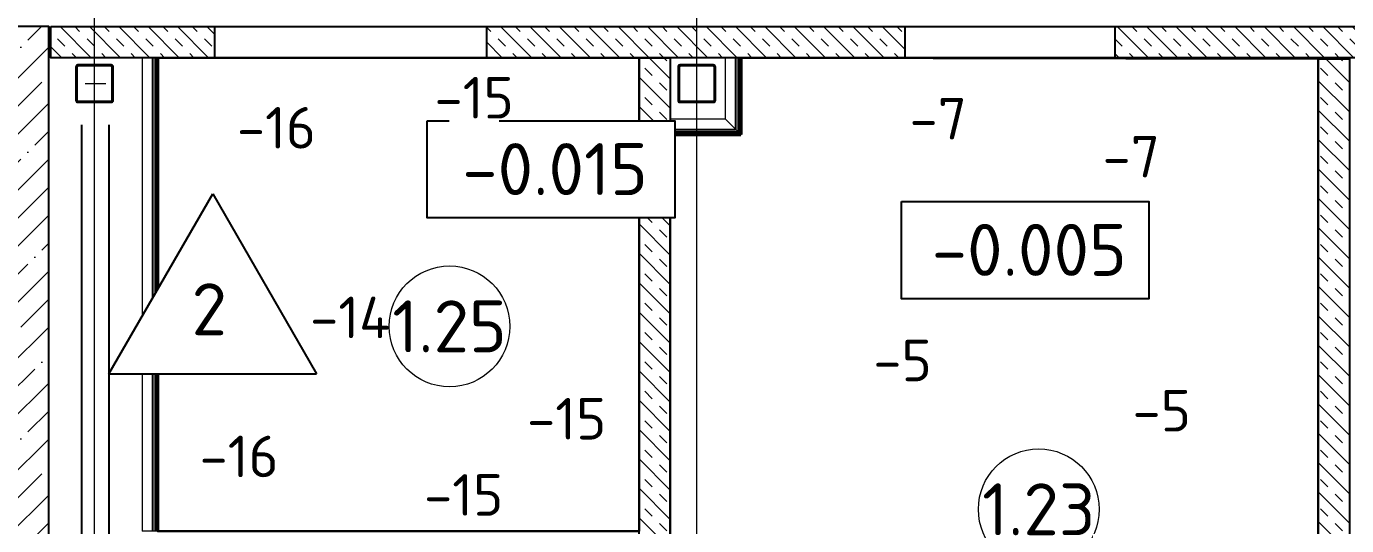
# Model space of a CAD drawing. Header units: metres. Extents: x -7665 to -5405, y -4871 to -3608.
# Drawn here: x -5510.71 to -5504.36, y -4862.01 to -4859.61 of the extents above; entities that cross this region are included whole.
import ezdxf
from ezdxf.enums import TextEntityAlignment as Align

# ---------------------------------------------------------------- set-up
doc = ezdxf.new("R2010")
doc.units = ezdxf.units.M
doc.linetypes.add('CENTER', pattern=[50.800000000000004, 31.75, -6.35, 6.35, -6.35])
doc.linetypes.add('Xref_level ST-8$0$DASHDOT', pattern=[25.4, 12.7, -6.35, 0, -6.35])
for name, color, linetype in [('01', 123, 'Continuous'), ('A-Wall', 113, 'Continuous'), ('высотные отклонения', 7, 'Continuous'), ('Лестницы', 7, 'Continuous'), ('Основной', 7, 'Continuous'), ('Средние', 142, 'Continuous'), ('Стены', 7, 'Continuous'), ('Стены ГКЛ (графика)', 7, 'Continuous')]:
    doc.layers.add(name, color=color, linetype=linetype)
doc.layers.add('_5-1_Площадь помещений', color=2, linetype='Continuous', lineweight=30, plot=False)
doc.layers.add('ГКЛ (контур)', color=255, linetype='Continuous', plot=False)
doc.layers.add('ОСИ', color=250, linetype='Xref_level ST-8$0$DASHDOT', lineweight=5)
doc.layers.add('Стены штриховка', color=7, linetype='Continuous', lineweight=9)
doc.styles.add('Норм 2.5', font='isocpeur.ttf', dxfattribs={"height": 2.5})
pattern_1 = [(315, (-8245.935953851736, -4184.874212591381), (0.07071067811865477, 0.07071067811865474), []), (315, (-8245.865253851736, -4184.874212591381), (0.07071067811865477, 0.07071067811865474), [0.05, -0.05])]
pattern_2 = [(0, (12, 6), (3, 300), [3, -300]), (10, (108, 12), (-49.14003004104248, 295.9632704366632), [2.999999999999999, -299.9999999999998]), (20, (54, 78), (-99.78696513534288, 282.9338466657496), [3, -300]), (29.99999999999999, (120, 126), (-147.4019237886467, 261.3076211353316), [3, -300]), (40, (42.00000000000001, 144), (-190.5381495766049, 231.741695764753), [2.999999999999999, -299.9999999999998]), (49.99999999999999, (66, 216), (-227.8849701066338, 195.1344162353187), [3, -300]), (59.99999999999999, (24, 270), (-258.3076211353316, 152.5980762113534), [3, -300]), (70, (120, 264), (-280.8817258057955, 105.4251208600584), [2.999999999999999, -299.9999999999998]), (80, (192, 276), (-294.9213813706616, 55.04887655911575), [2.999999999999999, -299.9999999999998]), (90, (228, 204), (-300, 3.000000000000018), [3, -300]), (99.99999999999997, (288, 198), (-295.9632704366632, -49.14003004104247), [3, -299.9999999999999]), (110, (288, 90), (-282.9338466657496, -99.78696513534288), [3, -300]), (120, (234, 54), (-261.3076211353316, -147.4019237886466), [2.999999999999999, -299.9999999999998]), (130, (150, 72), (-231.741695764753, -190.5381495766049), [3, -300]), (140, (204, 126), (-195.1344162353188, -227.8849701066338), [3, -300]), (150, (150, 180), (-152.5980762113533, -258.3076211353316), [3, -300]), (160.0000000000001, (276, 12), (-105.4251208600585, -280.8817258057954), [3, -300])]

# ---------------------------------------------------------------- blocks, each defined once
blk = doc.blocks.new('*U15')
for points in [[(-80.00000000000001, -89.99999999999999), (80.00000000000001, -90, 0.4142135623730951), (90, -79.99999999999999), (90.00000000000001, 79.99999999999999, 0.4142135623730955), (80.00000000000001, 90), (-80.00000000000001, 90.00000000000001, 0.4142135623730947), (-89.99999999999997, 79.99999999999999), (-90, -79.99999999999999, 0.4142135623730947)], [(-80.00000000000001, -84.99999999999997), (80.00000000000001, -84.99999999999999, 0.4142135623730943), (84.99999999999999, -80), (85, 80, 0.4142135623730951), (80.00000000000001, 84.99999999999999), (-80.00000000000001, 85, 0.4142135623730933), (-84.99999999999996, 80), (-84.99999999999999, -80, 0.4142135623730933)]]:
    blk.add_lwpolyline(points, format="xyb", close=True)
blk = doc.blocks.new('*U128')
at = {"layer": 'A-Wall', "linetype": 'Continuous', "lineweight": 18}
h = blk.add_hatch(dxfattribs=at)
h.set_pattern_fill('GENERAL_TEXTURE', color=30, scale=300, style=0, pattern_type=2)
h.set_pattern_definition(pattern_2)
h.paths.add_polyline_path([(12.5, 0), (12.5, -12.5), (530.7155004115775, -12.5), (530.7155004115775, 0)], flags=0)
at = {"layer": 'A-Wall', "color": 30, "linetype": 'Continuous', "lineweight": 50}
blk.add_line((0.8847013400118158, -1.347017690507073), (370.8847013400118, -1.347017690507073), dxfattribs=at)
at = {"layer": 'A-Wall', "color": 11, "linetype": 'Continuous', "lineweight": 25}
for p, q in [((0.8847013400118158, -13.84701769050707), (358.3847013400118, -13.84701769050707)), ((0.8847013400118158, -26.34701769050707), (345.8847013400118, -26.34701769050707))]:
    blk.add_line(p, q, dxfattribs=at)
at = {"layer": 'A-Wall', "color": 8, "linetype": 'Continuous', "lineweight": 0}
blk.add_line((0.8847013400118158, -76.34701769050706), (295.8847013400118, -76.34701769050707), dxfattribs=at)
for points in [[(0.8847013400118158, -1.347017690507073), (0.8847013400118158, -76.34701769050706)], [(295.8847013400118, -76.34701769050707), (370.8847013400118, -1.347017690507073)]]:
    blk.add_lwpolyline(points, dxfattribs=at)
blk = doc.blocks.new('*U127')
at = {"layer": 'A-Wall', "linetype": 'Continuous', "lineweight": 18}
h = blk.add_hatch(dxfattribs=at)
h.set_pattern_fill('GENERAL_TEXTURE', color=30, scale=300, style=0, pattern_type=2)
h.set_pattern_definition(pattern_2)
h.paths.add_polyline_path([(12.5, 0), (12.5, -12.5), (530.7155004115775, -12.5), (530.7155004115775, 0)], flags=0)
at = {"layer": 'A-Wall', "color": 30, "linetype": 'Continuous', "lineweight": 50}
blk.add_line((0.8847013400118158, -1.347017690507073), (339.884701339779, -1.347017690507073), dxfattribs=at)
at = {"layer": 'A-Wall', "color": 11, "linetype": 'Continuous', "lineweight": 25}
for p, q in [((0.8847013400118158, -13.84701769050707), (327.384701339779, -13.84701769050707)), ((0.8847013400118158, -26.34701769050707), (314.884701339779, -26.34701769050707))]:
    blk.add_line(p, q, dxfattribs=at)
at = {"layer": 'A-Wall', "color": 8, "linetype": 'Continuous', "lineweight": 0}
blk.add_line((0.8847013400118158, -76.34701769050706), (264.8847013397789, -76.34701769050707), dxfattribs=at)
for points in [[(0.8847013400118158, -1.347017690507073), (0.8847013400118158, -76.34701769050706)], [(264.884701339779, -76.34701769050707), (339.884701339779, -1.347017690507073)]]:
    blk.add_lwpolyline(points, dxfattribs=at)
blk = doc.blocks.new('*U130')
at = {"layer": 'A-Wall', "linetype": 'Continuous', "lineweight": 18}
h = blk.add_hatch(dxfattribs=at)
h.set_pattern_fill('GENERAL_TEXTURE', color=30, scale=300, style=0, pattern_type=2)
h.set_pattern_definition(pattern_2)
h.paths.add_polyline_path([(12.5, 0), (12.5, -12.5), (530.7155004115775, -12.5), (530.7155004115775, 0)], flags=0)
at = {"layer": 'A-Wall', "color": 30, "linetype": 'Continuous', "lineweight": 50}
blk.add_line((-2039.673887584922, -1.347017690507073), (240.3261124150777, -1.347017690507073), dxfattribs=at)
at = {"layer": 'A-Wall', "color": 11, "linetype": 'Continuous', "lineweight": 25}
for p, q in [((-2039.673887584922, -13.84701769050707), (240.3261124150777, -13.84701769050707)), ((-2039.673887584922, -26.34701769050707), (240.3261124150777, -26.34701769050707))]:
    blk.add_line(p, q, dxfattribs=at)
at = {"layer": 'A-Wall', "color": 8, "linetype": 'Continuous', "lineweight": 0}
blk.add_line((-2039.673887584922, -76.34701769050707), (240.3261124150777, -76.34701769050707), dxfattribs=at)
for points in [[(-2039.673887584922, -1.347017690507073), (-2039.673887584922, -76.34701769050707)], [(240.3261124150777, -1.347017690507073), (240.3261124150777, -76.34701769050707)]]:
    blk.add_lwpolyline(points, dxfattribs=at)
blk = doc.blocks.new('Номер_помещения')
blk.add_wipeout([(-5, 0), (0, 8.659999999999854), (5, 0)])
for p, q in [((-5, 0), (0, 8.659999999999854)), ((0, 8.659999999999854), (5, 0)), ((-5, 0), (5, 0))]:
    blk.add_line(p, q)
at = {"style": 'Норм 2.5'}
blk.add_attdef('НОМЕР', text='', height=2.5, dxfattribs=at).set_placement((-0.1712660301878657, 3.102129743254984), align=Align.MIDDLE_CENTER)
blk = doc.blocks.new('axis_name')
at = {"lineweight": 9}
blk.add_circle((0, 0), 2.907122088250071, dxfattribs=at)
at = {"style": 'Норм 2.5'}
blk.add_attdef('AXIS_NAME', text='', height=2.5, dxfattribs=at).set_placement((0, 0), align=Align.MIDDLE_CENTER)
blk = doc.blocks.new('Проектная_отметка')
blk.add_wipeout([(0, 0), (8.881784197001252e-16, 4.675579138611283), (11.91657117851264, 4.675579138611283), (11.91657117851264, 0)])
blk.add_lwpolyline([(0, 4.675579138611283), (11.91657117851264, 4.675579138611283), (11.91657117851264, 0), (0, 0)], close=True)
at = {"style": 'Норм 2.5'}
blk.add_attdef('ОТМЕТКА', text='', height=2.5, dxfattribs=at).set_placement((6.151168828841946, 2.352962737872986), align=Align.MIDDLE_CENTER)

msp = doc.modelspace()

# ---------------------------------------------------------------- hatches: boundary and pattern name
at = {"layer": 'Стены штриховка'}
h = msp.add_hatch(dxfattribs=at)
h.set_pattern_fill('ANSI35', color=256, scale=0.03)
h.set_pattern_definition([(45, (-8245.935953851736, -4184.874212591381), (-0.1347038418160373, 0.1347038418160373), []), (45, (-8245.801249951735, -4184.874212591381), (-0.1347038418160373, 0.1347038418160373), [0.2381250000000001, -0.04762500000000001, 0, -0.04762500000000001])])
h.paths.add_polyline_path([(-5510.806365646553, -4862.552081335562), (-5510.606365646553, -4862.552081335562), (-5510.606365646553, -4859.607081335562), (-5513.646365646553, -4859.607081335562), (-5513.646365646553, -4859.882081335562), (-5513.646365646553, -4865.882081335562), (-5513.646365646553, -4866.007081335562), (-5513.486365646552, -4866.007081335562), (-5510.606365646553, -4866.007081335562), (-5510.606365646553, -4865.922081335562), (-5510.606365646553, -4865.882081335562), (-5510.606365646553, -4863.862081335562), (-5510.806365646553, -4863.862081335562), (-5510.806365646553, -4865.807081335563), (-5513.446365646552, -4865.807081335563), (-5513.446365646552, -4859.882081335562), (-5513.446365646552, -4859.807081335563), (-5510.806365646553, -4859.807081335563)])
h = msp.add_hatch(dxfattribs=at)
h.set_pattern_fill('ASHLER', color=256, scale=0.2, angle=270, pattern_type=2)
h.set_pattern_definition(pattern_1)
h.paths.add_polyline_path([(-5509.808365646552, -4859.607081335562), (-5510.386365646553, -4859.607081335562), (-5510.386365646553, -4859.757081335562), (-5509.808365646552, -4859.757081335562)])
h.paths.add_polyline_path([(-5510.386365646553, -4859.607081335562), (-5510.596365646553, -4859.607081335562), (-5510.596365646553, -4859.757081335562), (-5510.386365646553, -4859.757081335562)])
h = msp.add_hatch(dxfattribs=at)
h.set_pattern_fill('ASHLER', color=256, scale=0.2, angle=270, pattern_type=2)
h.set_pattern_definition(pattern_1)
h.paths.add_polyline_path([(-5507.486365646552, -4859.607081335562), (-5508.498365646553, -4859.607081335562), (-5508.498365646553, -4859.757081335562), (-5507.486365646552, -4859.757081335562)])
h.paths.add_polyline_path([(-5506.483365646553, -4859.607081335562), (-5507.486365646552, -4859.607081335562), (-5507.486365646552, -4859.757081335562), (-5506.483365646553, -4859.757081335562)])
h = msp.add_hatch(dxfattribs=at)
h.set_pattern_fill('ASHLER', color=256, scale=0.2, angle=270, pattern_type=2)
h.set_pattern_definition(pattern_1)
h.paths.add_polyline_path([(-5503.366365646552, -4859.607081335562), (-5505.473365646552, -4859.607081335562), (-5505.473365646552, -4859.757081335562), (-5503.366365646552, -4859.757081335562)])
h = msp.add_hatch(dxfattribs=at)
h.set_pattern_fill('ASHLER', color=256, scale=0.2, angle=270, pattern_type=2)
h.set_pattern_definition(pattern_1)
h.paths.add_polyline_path([(-5501.168365646553, -4859.763081335562), (-5501.318615561216, -4859.763081335562), (-5501.318615561216, -4866.012081335562), (-5501.168365646553, -4866.012081335562)])
h.paths.add_polyline_path([(-5504.343115731889, -4859.763081335562), (-5504.493365646553, -4859.763081335562), (-5504.493365646553, -4866.012081335562), (-5504.343115731889, -4866.012081335562)])
h.paths.add_polyline_path([(-5507.613365646553, -4859.757081335562), (-5507.763615561216, -4859.757081335562), (-5507.763615561216, -4866.012081335562), (-5507.613365646553, -4866.012081335562)])

# ---------------------------------------------------------------- linework, layer by layer
at = {"layer": '_5-1_Площадь помещений'}
msp.add_lwpolyline([(-5510.082594308434, -4859.757081335562), (-5507.763615561216, -4859.757081335562), (-5507.763615561216, -4862.037081335562), (-5510.082594308434, -4862.037081335562)], close=True, dxfattribs=at)
msp.add_lwpolyline([(-5507.613365646553, -4860.127081335562), (-5507.274365646553, -4860.127081335562), (-5507.274365646553, -4859.757081335562), (-5504.493365646553, -4859.763081335562), (-5504.493432920603, -4865.708742488692), (-5507.250135783487, -4865.710259292225), (-5507.249771601652, -4865.580702997375), (-5507.613365646553, -4865.579680937069), (-5507.613365646553, -4860.127081335562)], dxfattribs=at)
at = {"layer": 'ГКЛ (контур)'}
for points in [[(-5510.082594308434, -4859.757081335562), (-5510.082594308434, -4862.037081335562)], [(-5507.274365646553, -4859.757081335562), (-5507.274365646553, -4860.127081335562), (-5507.613365646553, -4860.127081335562)]]:
    msp.add_lwpolyline(points, dxfattribs=at)
at = {"layer": 'Лестницы'}
msp.add_lwpolyline([(-5513.446365646552, -4865.807081335563), (-5513.446365646552, -4859.882081335562), (-5513.446365646552, -4859.807081335563), (-5510.806365646553, -4859.807081335563), (-5510.806365646553, -4862.552081335562), (-5510.606365646553, -4862.552081335562), (-5510.606365646553, -4859.607081335562), (-5513.646365646553, -4859.607081335562), (-5513.646365646553, -4859.882081335562), (-5513.646365646553, -4865.882081335562), (-5513.646365646553, -4866.007081335562), (-5513.486365646552, -4866.007081335562), (-5510.606365646553, -4866.007081335562), (-5510.606365646553, -4865.922081335562), (-5510.606365646553, -4865.882081335562), (-5510.606365646553, -4863.862081335562), (-5510.806365646553, -4863.862081335562), (-5510.806365646553, -4865.807081335563)], close=True, dxfattribs=at)
at = {"layer": 'ОСИ'}
for p, q in [((-5510.386365646553, -4867.205464102768), (-5510.386365646553, -4852.559042681536)), ((-5507.486365646552, -4867.205464102768), (-5507.486365646552, -4852.559042681536)), ((-5529.481643533391, -4859.882081335562), (-5481.991847919518, -4859.882081335562))]:
    msp.add_line(p, q, dxfattribs=at)
at = {"layer": 'Средние', "linetype": 'CENTER'}
for p, q in [((-5510.447865646551, -4865.679581335553), (-5510.447865646551, -4860.080081335563)), ((-5510.315865646553, -4865.679581335553), (-5510.315865646553, -4860.080081335563))]:
    msp.add_line(p, q, dxfattribs=at)
at = {"layer": 'Стены'}
for points in [[(-5510.596365646553, -4859.607081335562), (-5489.271365646553, -4859.607081335562), (-5489.271365646553, -4859.757081335562), (-5510.596365646553, -4859.757081335562)], [(-5507.763615561216, -4859.757081335562), (-5507.613365646553, -4859.757081335562), (-5507.613365646553, -4866.012081335562), (-5507.763615561216, -4866.012081335562)], [(-5504.493365646553, -4859.763081335562), (-5504.343115731889, -4859.763081335562), (-5504.343115731889, -4866.012081335562), (-5504.493365646553, -4866.012081335562)]]:
    msp.add_lwpolyline(points, close=True, dxfattribs=at)
for points in [[(-5509.808365646552, -4859.607081335562), (-5509.808365646552, -4859.757081335562)], [(-5508.498365646553, -4859.607081335562), (-5508.498365646553, -4859.757081335562)], [(-5506.483365646553, -4859.607081335562), (-5506.483365646553, -4859.757081335562)], [(-5505.473365646552, -4859.607081335562), (-5505.473365646552, -4859.757081335562)]]:
    msp.add_lwpolyline(points, dxfattribs=at)

# ---------------------------------------------------------------- block references
at = {"layer": '01', "xscale": 0.1, "yscale": 0.1, "zscale": 0.1}
for p, values in [((-5508.67675701535, -4861.050483504579), {'AXIS_NAME': '1.25'}), ((-5505.839201000613, -4861.93116850427), {'AXIS_NAME': '1.23'})]:
    msp.add_blockref('axis_name', p, dxfattribs=at).add_auto_attribs(values)
at = {"layer": 'Основной', "xscale": 0.001, "yscale": 0.001, "zscale": 0.001}
for p in [(-5510.386365646553, -4859.882081335562), (-5507.486365646552, -4859.882081335562)]:
    msp.add_blockref('*U15', p, dxfattribs=at)
at = {"layer": 'Стены ГКЛ (графика)', "yscale": 0.001, "zscale": 0.001}
for name, p, xscale, rotation in [('*U130', (-5510.081247290743, -4861.796755223148, 1.012999999999998), 0.001, 270), ('*U128', (-5507.273018628862, -4859.756196634222), 0.001, 270), ('*U127', (-5507.614250347892, -4860.128428353252), -0.001, 180)]:
    msp.add_blockref(name, p, dxfattribs=dict(at, xscale=xscale, rotation=rotation))

# ---------------------------------------------------------------- next in the draw order: block references
at = {"layer": '01', "xscale": 0.1, "yscale": 0.1, "zscale": 0.1}
for name, p, values in [('Проектная_отметка', (-5508.783769309232, -4860.528714569108), {'ОТМЕТКА': '-0.015'}), ('Номер_помещения', (-5509.816703946765, -4861.278531309234), {'НОМЕР': '2'}), ('Проектная_отметка', (-5506.499914422883, -4860.917659035112), {'ОТМЕТКА': '-0.005'})]:
    msp.add_blockref(name, p, dxfattribs=at).add_auto_attribs(values)

# ---------------------------------------------------------------- next in the draw order: texts
at = {"layer": 'высотные отклонения', "char_height": 0.2, "width": 0.2, "attachment_point": 5, "style": 'Норм 2.5', "bg_fill": 3, "box_fill_scale": 1.1, "bg_fill_color": 256, "bg_fill_true_color": 13158600, "bg_fill_transparency": 0}
for s, insert in [('-7', (-5506.323472436752, -4860.050755647243, 20.643)), ('-16', (-5509.510344129989, -4860.094658213731, 20.634)), ('-7', (-5505.393884577442, -4860.233463670666, 20.643)), ('-5', (-5506.495118624722, -4861.21464100077, 20.645)), ('-5', (-5505.246840889763, -4861.456219841745, 20.645)), ('-15', (-5508.112686400592, -4861.495211446383, 20.63500000000001)), ('-16', (-5509.690183463792, -4861.676530842617, 20.634)), ('-15', (-5508.608759203717, -4861.861899204858, 20.63500000000001))]:
    msp.add_mtext(s, dxfattribs=dict(at, insert=insert))

# ---------------------------------------------------------------- next in the draw order: texts
for s, insert in [('-15', (-5508.558237649757, -4859.949792792394, 20.63500000000001)), ('-14', (-5509.155058218306, -4861.007412600717, 20.636))]:
    msp.add_mtext(s, dxfattribs=dict(at, insert=insert))

doc.saveas('drawing.dxf')
